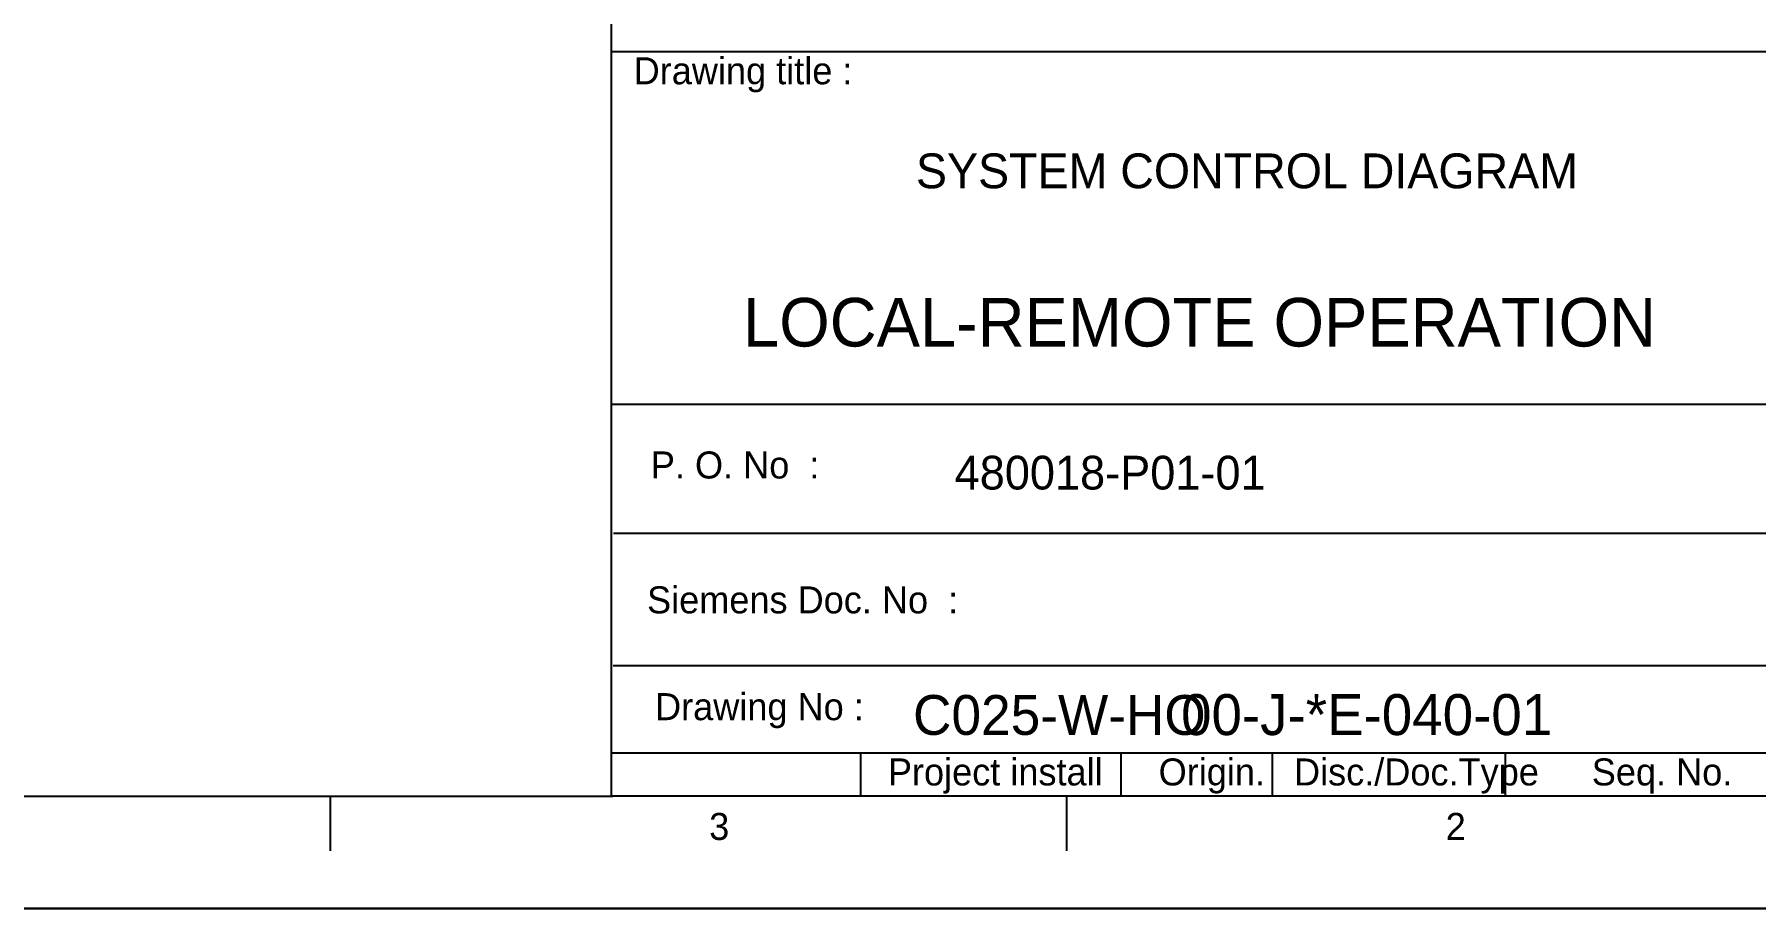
# Model space of a CAD drawing. Extents: x 0 to 841, y 0 to 594.
# Drawn here: x 595.4 to 754.7, y 0 to 80.9 of the extents above; entities that cross this region are included whole.
import ezdxf

# ---------------------------------------------------------------- set-up
doc = ezdxf.new("R2010")
doc.units = 0
for name, color, linetype in [('01-LIN-025-A', 7, 'Continuous'), ('1', 7, 'Continuous'), ('12', 7, 'Continuous'), ('35-TXT-025', 7, 'Continuous'), ('9', 7, 'Continuous')]:
    doc.layers.add(name, color=color, linetype=linetype)

msp = doc.modelspace()

# ---------------------------------------------------------------- linework, layer by layer
at = {"layer": '1'}
for p, q in [((648.82, 14.41), (829.29, 14.41)), ((695.95, 14.41), (695.95, 10.38)), ((709.98, 14.41), (709.98, 10.38)), ((731.53, 14.41), (731.53, 10.38)), ((648.95, 10.38), (10.33, 10.38)), ((622.78, 10.37), (622.78, 5.35)), ((690.94, 10.38), (690.94, 5.35))]:
    msp.add_line(p, q, dxfattribs=at)
msp.add_lwpolyline([(648.81, 84.23), (829.27, 84.23), (829.27, 10.41), (648.81, 10.41)], close=True, dxfattribs=at)
for points in [[(829.29, 79.27), (648.87, 79.27)], [(788.56, 46.63), (648.82, 46.63)], [(789.34, 34.7), (649, 34.7)], [(829.27, 22.46), (648.97, 22.46)], [(671.89, 10.38), (671.89, 14.41)]]:
    msp.add_lwpolyline(points, dxfattribs=at)
at = {"layer": '12'}
msp.add_lwpolyline([(0, 594), (841, 594), (841, 0), (0, 0)], close=True, dxfattribs=at)
at = {"layer": '9'}
msp.add_lwpolyline([(0, 0), (841, 0), (841, 594), (0, 594)], close=True, dxfattribs=at)

# ---------------------------------------------------------------- texts
at = {"layer": '01-LIN-025-A'}
msp.add_text('SYSTEM CONTROL DIAGRAM', height=3.2217, dxfattribs=at).set_placement((677, 66.64))
at = {"layer": '35-TXT-025'}
for s, height, p in [('Drawing title :', 2.5, (650.87, 76.26)), ('LOCAL-REMOTE OPERATION', 4.495, (661, 52)), ('P. O. No  :', 2.5, (652.46, 39.79)), ('480018-P01-01', 3.1219, (680.58, 38.77)), ('Siemens Doc. No  :', 2.5, (652.11, 27.31)), ('Drawing No :', 2.5, (652.85, 17.43)), ('C025-W-HO', 3.683, (676.73, 16.07)), ('00-J-*E-040-01', 3.7875, (701.54, 16.05)), ('Project install', 2.5, (674.4, 11.39)), ('Origin.', 2.5, (699.46, 11.39)), ('Disc./Doc.Type', 2.5, (711.99, 11.39)), ('Seq. No.', 2.5, (739.55, 11.39)), ('3', 2.5, (657.86, 6.35)), ('2', 2.5, (726.03, 6.35))]:
    msp.add_text(s, height=height, dxfattribs=at).set_placement(p)

doc.saveas('drawing.dxf')
